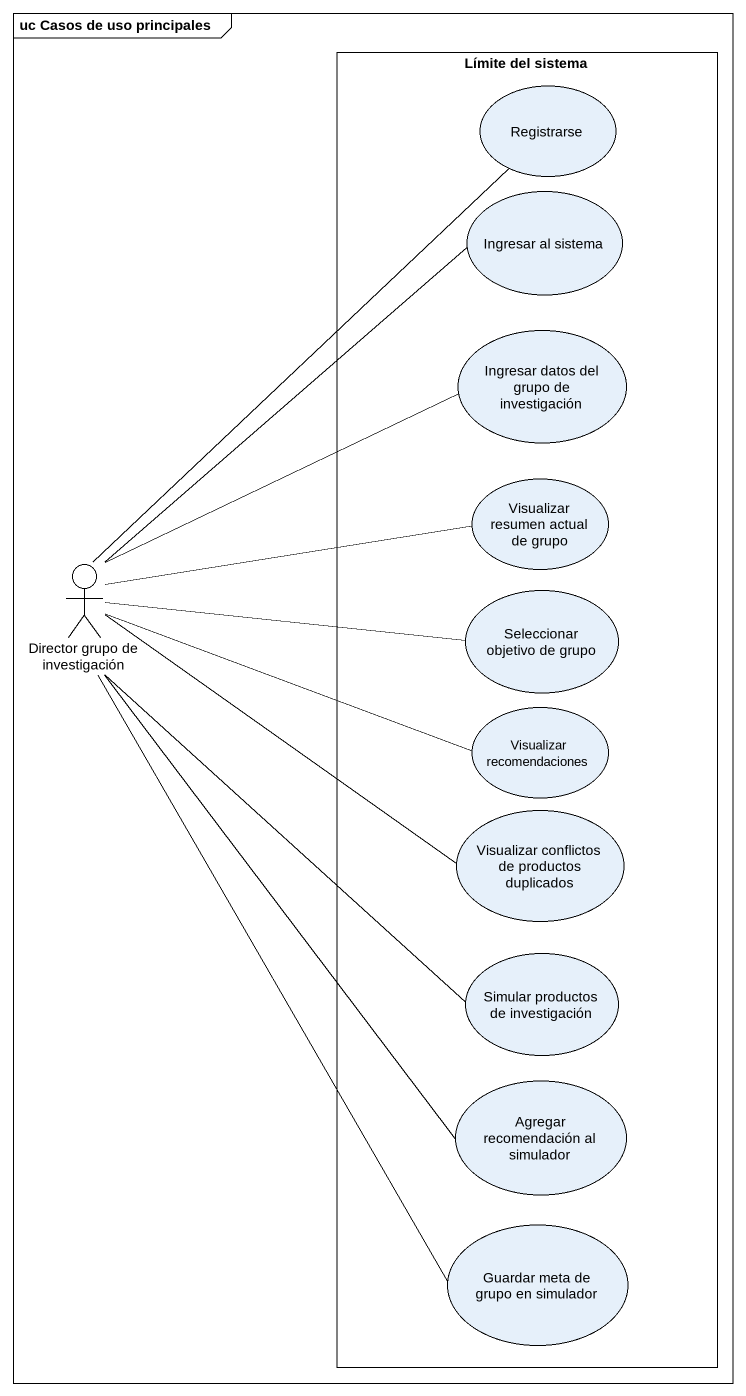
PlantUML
@startuml
mainframe uc Casos de uso principales
rectangle "Límite del sistema" as Límite_del_sistema {
  usecase Registrarse
  usecase "Ingresar al sistema" as Ingresar_al_sistema
  usecase "Ingresar datos del grupo de investigación" as Ingresar_datos_del_grupo_de
  usecase "Visualizar resumen actual de grupo" as Visualizar_resumen_actual
  usecase "Seleccionar objetivo de grupo" as Seleccionar_objetivo_de
  usecase "Visualizar recomendaciones" as Visualizar_recomendaciones
  usecase "Visualizar conflictos de productos duplicados" as Visualizar_conflictos_de
  usecase "Simular productos de investigación" as Simular_productos_de
  usecase "Agregar recomendación al simulador" as Agregar_recomendación_al
  usecase "Guardar meta de grupo en simulador" as Guardar_meta_de_grupo_en
}
actor "Director grupo de investigación" as Director_grupo_de
Director_grupo_de -up- Registrarse
Director_grupo_de -up- Ingresar_al_sistema
Director_grupo_de -right- Ingresar_datos_del_grupo_de
Director_grupo_de -right- Visualizar_resumen_actual
Director_grupo_de -right- Seleccionar_objetivo_de
Director_grupo_de -right- Visualizar_recomendaciones
Director_grupo_de -right- Visualizar_conflictos_de
Simular_productos_de -up- Director_grupo_de
Agregar_recomendación_al -up- Director_grupo_de
Guardar_meta_de_grupo_en -up- Director_grupo_de
@enduml
